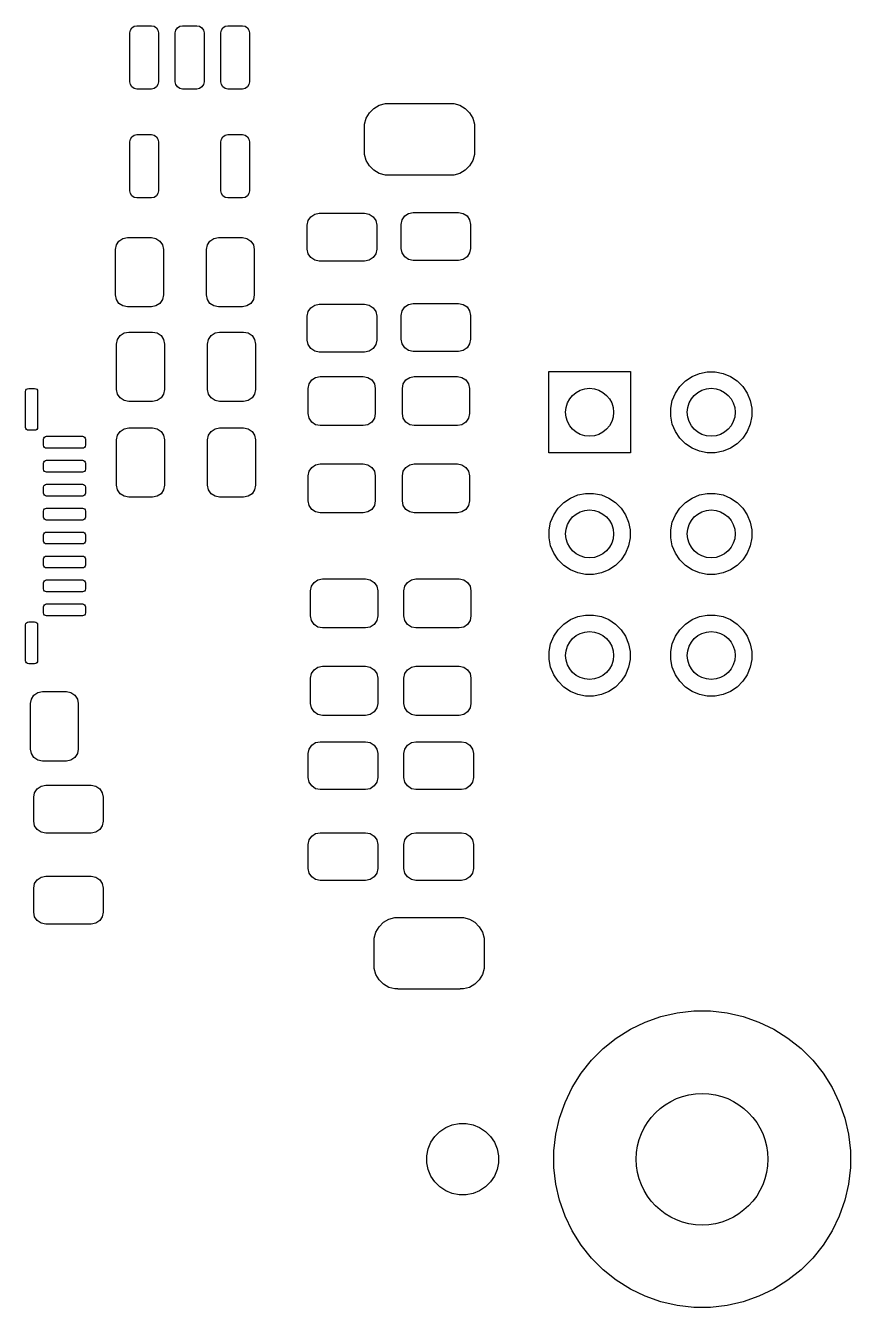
# Model space of a CAD drawing. Header units: inches. Extents: x 1.93 to 4.45, y -4.26 to -2.08.
# Drawn here: x 3.775 to 4.453, y -4.256 to -3.202 of the extents above; entities that cross this region are included whole.
import ezdxf

# ---------------------------------------------------------------- set-up
doc = ezdxf.new("R2010")
doc.units = ezdxf.units.IN
doc.header["$MEASUREMENT"] = 0
doc.layers.add('BLACK', color=250, linetype='CONTINUOUS')

msp = doc.modelspace()

# ---------------------------------------------------------------- linework, layer by layer
at = {"layer": 'BLACK', "linetype": 'CONTINUOUS'}
for p, q in [((3.8607, -3.2054), (3.862, -3.2035)), ((3.862, -3.2035), (3.8639, -3.2022)), ((3.8639, -3.2022), (3.8661, -3.2018)), ((3.8661, -3.2018), (3.878, -3.2018)), ((3.878, -3.2018), (3.8802, -3.2022)), ((3.8802, -3.2022), (3.8821, -3.2035)), ((3.8821, -3.2035), (3.8834, -3.2054)), ((3.8981, -3.2054), (3.8994, -3.2035)), ((3.8994, -3.2035), (3.9013, -3.2022)), ((3.9013, -3.2022), (3.9035, -3.2018)), ((3.9035, -3.2018), (3.9154, -3.2018)), ((3.9154, -3.2018), (3.9176, -3.2022)), ((3.9176, -3.2022), (3.9195, -3.2035)), ((3.9195, -3.2035), (3.9208, -3.2054)), ((3.9355, -3.2054), (3.9368, -3.2035)), ((3.9368, -3.2035), (3.9387, -3.2022)), ((3.9387, -3.2022), (3.9409, -3.2018)), ((3.9409, -3.2018), (3.9528, -3.2018)), ((3.9528, -3.2018), (3.955, -3.2022)), ((3.955, -3.2022), (3.9569, -3.2035)), ((3.9569, -3.2035), (3.9582, -3.2054)), ((3.8602, -3.2077), (3.8607, -3.2054)), ((3.8602, -3.248), (3.8602, -3.2077)), ((3.8834, -3.2054), (3.8839, -3.2077)), ((3.8839, -3.2077), (3.8839, -3.248)), ((3.8976, -3.2077), (3.8981, -3.2054)), ((3.8976, -3.248), (3.8976, -3.2077)), ((3.9208, -3.2054), (3.9213, -3.2077)), ((3.9213, -3.2077), (3.9213, -3.248)), ((3.935, -3.2077), (3.9355, -3.2054)), ((3.935, -3.248), (3.935, -3.2077)), ((3.9582, -3.2054), (3.9587, -3.2077)), ((3.9587, -3.2077), (3.9587, -3.248)), ((3.8607, -3.2503), (3.8602, -3.248)), ((3.862, -3.2522), (3.8607, -3.2503)), ((3.8639, -3.2535), (3.862, -3.2522)), ((3.8661, -3.2539), (3.8639, -3.2535)), ((3.878, -3.2539), (3.8661, -3.2539)), ((3.8802, -3.2535), (3.878, -3.2539)), ((3.8821, -3.2522), (3.8802, -3.2535)), ((3.8834, -3.2503), (3.8821, -3.2522)), ((3.8839, -3.248), (3.8834, -3.2503)), ((3.8981, -3.2503), (3.8976, -3.248)), ((3.8994, -3.2522), (3.8981, -3.2503)), ((3.9013, -3.2535), (3.8994, -3.2522)), ((3.9035, -3.2539), (3.9013, -3.2535)), ((3.9154, -3.2539), (3.9035, -3.2539)), ((3.9176, -3.2535), (3.9154, -3.2539)), ((3.9195, -3.2522), (3.9176, -3.2535)), ((3.9208, -3.2503), (3.9195, -3.2522)), ((3.9213, -3.248), (3.9208, -3.2503)), ((3.9355, -3.2503), (3.935, -3.248)), ((3.9368, -3.2522), (3.9355, -3.2503)), ((3.9387, -3.2535), (3.9368, -3.2522)), ((3.9409, -3.2539), (3.9387, -3.2535)), ((3.9528, -3.2539), (3.9409, -3.2539)), ((3.955, -3.2535), (3.9528, -3.2539)), ((3.9569, -3.2522), (3.955, -3.2535)), ((3.9582, -3.2503), (3.9569, -3.2522)), ((3.9587, -3.248), (3.9582, -3.2503)), ((4.0653, -3.2672), (4.0703, -3.2659)), ((4.0703, -3.2659), (4.0728, -3.2659)), ((4.0728, -3.2659), (4.0728, -3.2657)), ((4.0728, -3.2657), (4.0925, -3.2657)), ((4.0925, -3.2657), (4.1043, -3.2657)), ((4.1043, -3.2657), (4.124, -3.2657)), ((4.124, -3.2657), (4.124, -3.2659)), ((4.124, -3.2659), (4.1266, -3.2659)), ((4.1266, -3.2659), (4.1315, -3.2672)), ((4.0546, -3.2779), (4.0572, -3.2734)), ((4.0572, -3.2734), (4.0609, -3.2698)), ((4.0609, -3.2698), (4.0653, -3.2672)), ((4.1315, -3.2672), (4.136, -3.2698)), ((4.136, -3.2698), (4.1396, -3.2734)), ((4.1396, -3.2734), (4.1422, -3.2779)), ((4.0531, -3.3051), (4.0531, -3.2854)), ((4.0531, -3.2854), (4.0533, -3.2854)), ((4.0533, -3.2829), (4.0546, -3.2779)), ((4.0533, -3.2854), (4.0533, -3.2829)), ((4.1422, -3.2779), (4.1435, -3.2829)), ((4.1435, -3.2829), (4.1435, -3.2854)), ((4.1435, -3.2854), (4.1437, -3.2854)), ((4.1437, -3.2854), (4.1437, -3.3051)), ((3.8602, -3.2972), (3.8607, -3.295)), ((3.8602, -3.3376), (3.8602, -3.2972)), ((3.8607, -3.295), (3.862, -3.2931)), ((3.862, -3.2931), (3.8639, -3.2918)), ((3.8639, -3.2918), (3.8661, -3.2913)), ((3.8661, -3.2913), (3.878, -3.2913)), ((3.878, -3.2913), (3.8802, -3.2918)), ((3.8802, -3.2918), (3.8821, -3.2931)), ((3.8821, -3.2931), (3.8834, -3.295)), ((3.8834, -3.295), (3.8839, -3.2972)), ((3.8839, -3.2972), (3.8839, -3.3376)), ((3.935, -3.2972), (3.9355, -3.295)), ((3.935, -3.3376), (3.935, -3.2972)), ((3.9355, -3.295), (3.9368, -3.2931)), ((3.9368, -3.2931), (3.9387, -3.2918)), ((3.9387, -3.2918), (3.9409, -3.2913)), ((3.9409, -3.2913), (3.9528, -3.2913)), ((3.9528, -3.2913), (3.955, -3.2918)), ((3.955, -3.2918), (3.9569, -3.2931)), ((3.9569, -3.2931), (3.9582, -3.295)), ((3.9582, -3.295), (3.9587, -3.2972)), ((3.9587, -3.2972), (3.9587, -3.3376)), ((4.0533, -3.3051), (4.0531, -3.3051)), ((4.0533, -3.3077), (4.0533, -3.3051)), ((4.0546, -3.3127), (4.0533, -3.3077)), ((4.1435, -3.3077), (4.1422, -3.3127)), ((4.1437, -3.3051), (4.1435, -3.3051)), ((4.1435, -3.3051), (4.1435, -3.3077)), ((4.0572, -3.3171), (4.0546, -3.3127)), ((4.0609, -3.3207), (4.0572, -3.3171)), ((4.1396, -3.3171), (4.136, -3.3207)), ((4.1422, -3.3127), (4.1396, -3.3171)), ((4.0653, -3.3233), (4.0609, -3.3207)), ((4.0703, -3.3246), (4.0653, -3.3233)), ((4.0728, -3.3246), (4.0703, -3.3246)), ((4.0728, -3.3248), (4.0728, -3.3246)), ((4.0925, -3.3248), (4.0728, -3.3248)), ((4.1043, -3.3248), (4.0925, -3.3248)), ((4.124, -3.3248), (4.1043, -3.3248)), ((4.1266, -3.3246), (4.124, -3.3246)), ((4.124, -3.3246), (4.124, -3.3248)), ((4.1315, -3.3233), (4.1266, -3.3246)), ((4.136, -3.3207), (4.1315, -3.3233)), ((3.8607, -3.3399), (3.8602, -3.3376)), ((3.862, -3.3418), (3.8607, -3.3399)), ((3.8834, -3.3399), (3.8821, -3.3418)), ((3.8839, -3.3376), (3.8834, -3.3399)), ((3.9355, -3.3399), (3.935, -3.3376)), ((3.9368, -3.3418), (3.9355, -3.3399)), ((3.9582, -3.3399), (3.9569, -3.3418)), ((3.9587, -3.3376), (3.9582, -3.3399)), ((3.8639, -3.3431), (3.862, -3.3418)), ((3.8661, -3.3435), (3.8639, -3.3431)), ((3.878, -3.3435), (3.8661, -3.3435)), ((3.8802, -3.3431), (3.878, -3.3435)), ((3.8821, -3.3418), (3.8802, -3.3431)), ((3.9387, -3.3431), (3.9368, -3.3418)), ((3.9409, -3.3435), (3.9387, -3.3431)), ((3.9528, -3.3435), (3.9409, -3.3435)), ((3.955, -3.3431), (3.9528, -3.3435)), ((3.9569, -3.3418), (3.955, -3.3431)), ((4.0069, -3.3621), (4.009, -3.3589)), ((4.009, -3.3589), (4.0122, -3.3568)), ((4.0122, -3.3568), (4.0159, -3.356)), ((4.0159, -3.356), (4.0533, -3.356)), ((4.0533, -3.356), (4.0571, -3.3568)), ((4.0571, -3.3568), (4.0603, -3.3589)), ((4.0603, -3.3589), (4.0624, -3.3621)), ((4.0833, -3.3653), (4.084, -3.3615)), ((4.084, -3.3615), (4.0862, -3.3583)), ((4.0862, -3.3583), (4.0893, -3.3562)), ((4.0893, -3.3562), (4.0931, -3.3554)), ((4.0931, -3.3554), (4.1305, -3.3554)), ((4.1305, -3.3554), (4.1343, -3.3562)), ((4.1343, -3.3562), (4.1375, -3.3583)), ((4.1375, -3.3583), (4.1396, -3.3615)), ((4.1396, -3.3615), (4.1404, -3.3653)), ((4.0061, -3.3658), (4.0069, -3.3621)), ((4.0061, -3.3855), (4.0061, -3.3658)), ((4.0624, -3.3621), (4.0632, -3.3658)), ((4.0632, -3.3658), (4.0632, -3.3855)), ((4.0833, -3.3849), (4.0833, -3.3653)), ((4.1404, -3.3653), (4.1404, -3.3849)), ((3.8484, -3.3858), (3.8492, -3.3821)), ((3.8492, -3.3821), (3.8513, -3.3789)), ((3.8513, -3.3789), (3.8545, -3.3767)), ((3.8545, -3.3767), (3.8583, -3.376)), ((3.8583, -3.376), (3.878, -3.376)), ((3.878, -3.376), (3.8817, -3.3767)), ((3.8817, -3.3767), (3.8849, -3.3789)), ((3.8849, -3.3789), (3.887, -3.3821)), ((3.887, -3.3821), (3.8878, -3.3858)), ((3.9232, -3.3858), (3.924, -3.3821)), ((3.924, -3.3821), (3.9261, -3.3789)), ((3.9261, -3.3789), (3.9293, -3.3767)), ((3.9293, -3.3767), (3.9331, -3.376)), ((3.9331, -3.376), (3.9528, -3.376)), ((3.9528, -3.376), (3.9565, -3.3767)), ((3.9565, -3.3767), (3.9597, -3.3789)), ((3.9597, -3.3789), (3.9618, -3.3821)), ((3.9618, -3.3821), (3.9626, -3.3858)), ((3.8484, -3.4232), (3.8484, -3.3858)), ((3.8878, -3.3858), (3.8878, -3.4232)), ((3.9232, -3.4232), (3.9232, -3.3858)), ((3.9626, -3.3858), (3.9626, -3.4232)), ((4.0069, -3.3893), (4.0061, -3.3855)), ((4.009, -3.3925), (4.0069, -3.3893)), ((4.0122, -3.3946), (4.009, -3.3925)), ((4.0603, -3.3925), (4.0571, -3.3946)), ((4.0624, -3.3893), (4.0603, -3.3925)), ((4.0632, -3.3855), (4.0624, -3.3893)), ((4.084, -3.3887), (4.0833, -3.3849)), ((4.0862, -3.3919), (4.084, -3.3887)), ((4.0893, -3.394), (4.0862, -3.3919)), ((4.1375, -3.3919), (4.1343, -3.394)), ((4.1396, -3.3887), (4.1375, -3.3919)), ((4.1404, -3.3849), (4.1396, -3.3887)), ((4.0159, -3.3954), (4.0122, -3.3946)), ((4.0533, -3.3954), (4.0159, -3.3954)), ((4.0571, -3.3946), (4.0533, -3.3954)), ((4.0931, -3.3948), (4.0893, -3.394)), ((4.1305, -3.3948), (4.0931, -3.3948)), ((4.1343, -3.394), (4.1305, -3.3948)), ((3.8492, -3.427), (3.8484, -3.4232)), ((3.8878, -3.4232), (3.887, -3.427)), ((3.924, -3.427), (3.9232, -3.4232)), ((3.9626, -3.4232), (3.9618, -3.427)), ((3.8513, -3.4302), (3.8492, -3.427)), ((3.8545, -3.4323), (3.8513, -3.4302)), ((3.8583, -3.4331), (3.8545, -3.4323)), ((3.878, -3.4331), (3.8583, -3.4331)), ((3.8817, -3.4323), (3.878, -3.4331)), ((3.8849, -3.4302), (3.8817, -3.4323)), ((3.887, -3.427), (3.8849, -3.4302)), ((3.9261, -3.4302), (3.924, -3.427)), ((3.9293, -3.4323), (3.9261, -3.4302)), ((3.9331, -3.4331), (3.9293, -3.4323)), ((3.9528, -3.4331), (3.9331, -3.4331)), ((3.9565, -3.4323), (3.9528, -3.4331)), ((3.9597, -3.4302), (3.9565, -3.4323)), ((3.9618, -3.427), (3.9597, -3.4302)), ((4.0069, -3.4369), (4.009, -3.4337)), ((4.009, -3.4337), (4.0122, -3.4316)), ((4.0122, -3.4316), (4.0159, -3.4308)), ((4.0159, -3.4308), (4.0533, -3.4308)), ((4.0533, -3.4308), (4.0571, -3.4316)), ((4.0571, -3.4316), (4.0603, -3.4337)), ((4.0603, -3.4337), (4.0624, -3.4369)), ((4.084, -3.4363), (4.0862, -3.4331)), ((4.0862, -3.4331), (4.0893, -3.431)), ((4.0893, -3.431), (4.0931, -3.4302)), ((4.0931, -3.4302), (4.1305, -3.4302)), ((4.1305, -3.4302), (4.1343, -3.431)), ((4.1343, -3.431), (4.1375, -3.4331)), ((4.1375, -3.4331), (4.1396, -3.4363)), ((4.0061, -3.4406), (4.0069, -3.4369)), ((4.0061, -3.4603), (4.0061, -3.4406)), ((4.0624, -3.4369), (4.0632, -3.4406)), ((4.0632, -3.4406), (4.0632, -3.4603)), ((4.0833, -3.4401), (4.084, -3.4363)), ((4.0833, -3.4597), (4.0833, -3.4401)), ((4.1396, -3.4363), (4.1404, -3.4401)), ((4.1404, -3.4401), (4.1404, -3.4597)), ((3.8502, -3.4598), (3.8523, -3.4566)), ((3.8523, -3.4566), (3.8555, -3.4545)), ((3.8555, -3.4545), (3.8593, -3.4537)), ((3.8593, -3.4537), (3.8789, -3.4537)), ((3.8789, -3.4537), (3.8827, -3.4545)), ((3.8827, -3.4545), (3.8859, -3.4566)), ((3.8859, -3.4566), (3.888, -3.4598)), ((3.925, -3.4598), (3.9271, -3.4566)), ((3.9271, -3.4566), (3.9303, -3.4545)), ((3.9303, -3.4545), (3.9341, -3.4537)), ((3.9341, -3.4537), (3.9537, -3.4537)), ((3.9537, -3.4537), (3.9575, -3.4545)), ((3.9575, -3.4545), (3.9607, -3.4566)), ((3.9607, -3.4566), (3.9628, -3.4598)), ((3.8494, -3.4636), (3.8502, -3.4598)), ((3.8494, -3.501), (3.8494, -3.4636)), ((3.888, -3.4598), (3.8888, -3.4636)), ((3.8888, -3.4636), (3.8888, -3.501)), ((3.9242, -3.4636), (3.925, -3.4598)), ((3.9242, -3.501), (3.9242, -3.4636)), ((3.9628, -3.4598), (3.9636, -3.4636)), ((3.9636, -3.4636), (3.9636, -3.501)), ((4.0069, -3.4641), (4.0061, -3.4603)), ((4.009, -3.4673), (4.0069, -3.4641)), ((4.0122, -3.4694), (4.009, -3.4673)), ((4.0603, -3.4673), (4.0571, -3.4694)), ((4.0624, -3.4641), (4.0603, -3.4673)), ((4.0632, -3.4603), (4.0624, -3.4641)), ((4.084, -3.4635), (4.0833, -3.4597)), ((4.0862, -3.4667), (4.084, -3.4635)), ((4.0893, -3.4688), (4.0862, -3.4667)), ((4.1375, -3.4667), (4.1343, -3.4688)), ((4.1396, -3.4635), (4.1375, -3.4667)), ((4.1404, -3.4597), (4.1396, -3.4635)), ((4.0159, -3.4702), (4.0122, -3.4694)), ((4.0533, -3.4702), (4.0159, -3.4702)), ((4.0571, -3.4694), (4.0533, -3.4702)), ((4.0931, -3.4696), (4.0893, -3.4688)), ((4.1305, -3.4696), (4.0931, -3.4696)), ((4.1343, -3.4688), (4.1305, -3.4696)), ((4.2047, -3.5531), (4.2047, -3.4862)), ((4.2047, -3.4862), (4.2717, -3.4862)), ((4.2717, -3.4862), (4.2717, -3.5531)), ((4.3224, -3.4902), (4.3285, -3.4877)), ((4.3285, -3.4877), (4.3349, -3.4864)), ((4.3349, -3.4864), (4.3415, -3.4864)), ((4.3415, -3.4864), (4.3479, -3.4877)), ((4.3479, -3.4877), (4.354, -3.4902)), ((4.0069, -3.5001), (4.0076, -3.4963)), ((4.0076, -3.4963), (4.0098, -3.4931)), ((4.0098, -3.4931), (4.013, -3.491)), ((4.013, -3.491), (4.0167, -3.4903)), ((4.0167, -3.4903), (4.0522, -3.4903)), ((4.0522, -3.4903), (4.0559, -3.491)), ((4.0559, -3.491), (4.0591, -3.4931)), ((4.0591, -3.4931), (4.0613, -3.4963)), ((4.0613, -3.4963), (4.062, -3.5001)), ((4.0843, -3.5001), (4.085, -3.4963)), ((4.085, -3.4963), (4.0871, -3.4931)), ((4.0871, -3.4931), (4.0903, -3.491)), ((4.0903, -3.491), (4.0941, -3.4903)), ((4.0941, -3.4903), (4.1295, -3.4903)), ((4.1295, -3.4903), (4.1333, -3.491)), ((4.1333, -3.491), (4.1365, -3.4931)), ((4.1365, -3.4931), (4.1386, -3.4963)), ((4.1386, -3.4963), (4.1394, -3.5001)), ((4.3087, -3.5039), (4.3123, -3.4985)), ((4.3123, -3.4985), (4.317, -3.4938)), ((4.317, -3.4938), (4.3224, -3.4902)), ((4.354, -3.4902), (4.3594, -3.4938)), ((4.3594, -3.4938), (4.3641, -3.4985)), ((4.3641, -3.4985), (4.3677, -3.5039)), ((3.7746, -3.5025), (3.7748, -3.5016)), ((3.7746, -3.5321), (3.7746, -3.5025)), ((3.7748, -3.5016), (3.7753, -3.5008)), ((3.7753, -3.5008), (3.7761, -3.5003)), ((3.7761, -3.5003), (3.7771, -3.5001)), ((3.7771, -3.5001), (3.782, -3.5001)), ((3.782, -3.5001), (3.7829, -3.5003)), ((3.7829, -3.5003), (3.7837, -3.5008)), ((3.7837, -3.5008), (3.7843, -3.5016)), ((3.7843, -3.5016), (3.7844, -3.5025)), ((3.7844, -3.5025), (3.7844, -3.5321)), ((3.8502, -3.5048), (3.8494, -3.501)), ((3.8523, -3.5079), (3.8502, -3.5048)), ((3.8555, -3.5101), (3.8523, -3.5079)), ((3.8859, -3.5079), (3.8827, -3.5101)), ((3.888, -3.5048), (3.8859, -3.5079)), ((3.8888, -3.501), (3.888, -3.5048)), ((3.925, -3.5048), (3.9242, -3.501)), ((3.9271, -3.5079), (3.925, -3.5048)), ((3.9303, -3.5101), (3.9271, -3.5079)), ((3.9607, -3.5079), (3.9575, -3.5101)), ((3.9628, -3.5048), (3.9607, -3.5079)), ((3.9636, -3.501), (3.9628, -3.5048)), ((4.0069, -3.5208), (4.0069, -3.5001)), ((4.062, -3.5001), (4.062, -3.5208)), ((4.0843, -3.5208), (4.0843, -3.5001)), ((4.1394, -3.5001), (4.1394, -3.5208)), ((4.3062, -3.51), (4.3087, -3.5039)), ((4.3677, -3.5039), (4.3702, -3.51)), ((3.8593, -3.5108), (3.8555, -3.5101)), ((3.8789, -3.5108), (3.8593, -3.5108)), ((3.8827, -3.5101), (3.8789, -3.5108)), ((3.9341, -3.5108), (3.9303, -3.5101)), ((3.9537, -3.5108), (3.9341, -3.5108)), ((3.9575, -3.5101), (3.9537, -3.5108)), ((4.3049, -3.5164), (4.3062, -3.51)), ((4.3049, -3.523), (4.3049, -3.5164)), ((4.3702, -3.51), (4.3715, -3.5164)), ((4.3715, -3.5164), (4.3715, -3.523)), ((4.0076, -3.5245), (4.0069, -3.5208)), ((4.0098, -3.5277), (4.0076, -3.5245)), ((4.013, -3.5299), (4.0098, -3.5277)), ((4.0167, -3.5306), (4.013, -3.5299)), ((4.0522, -3.5306), (4.0167, -3.5306)), ((4.0559, -3.5299), (4.0522, -3.5306)), ((4.0591, -3.5277), (4.0559, -3.5299)), ((4.0613, -3.5245), (4.0591, -3.5277)), ((4.062, -3.5208), (4.0613, -3.5245)), ((4.085, -3.5245), (4.0843, -3.5208)), ((4.0871, -3.5277), (4.085, -3.5245)), ((4.0903, -3.5299), (4.0871, -3.5277)), ((4.0941, -3.5306), (4.0903, -3.5299)), ((4.1295, -3.5306), (4.0941, -3.5306)), ((4.1333, -3.5299), (4.1295, -3.5306)), ((4.1365, -3.5277), (4.1333, -3.5299)), ((4.1386, -3.5245), (4.1365, -3.5277)), ((4.1394, -3.5208), (4.1386, -3.5245)), ((4.3062, -3.5294), (4.3049, -3.523)), ((4.3087, -3.5355), (4.3062, -3.5294)), ((4.3702, -3.5294), (4.3677, -3.5355)), ((4.3715, -3.523), (4.3702, -3.5294)), ((3.7748, -3.533), (3.7746, -3.5321)), ((3.7753, -3.5338), (3.7748, -3.533)), ((3.7761, -3.5343), (3.7753, -3.5338)), ((3.7771, -3.5345), (3.7761, -3.5343)), ((3.782, -3.5345), (3.7771, -3.5345)), ((3.7829, -3.5343), (3.782, -3.5345)), ((3.7837, -3.5338), (3.7829, -3.5343)), ((3.7843, -3.533), (3.7837, -3.5338)), ((3.7844, -3.5321), (3.7843, -3.533)), ((3.7894, -3.5419), (3.7896, -3.541)), ((3.7896, -3.541), (3.7901, -3.5402)), ((3.7901, -3.5402), (3.7909, -3.5396)), ((3.7909, -3.5396), (3.7918, -3.5394)), ((3.7918, -3.5394), (3.8214, -3.5394)), ((3.8214, -3.5394), (3.8223, -3.5396)), ((3.8223, -3.5396), (3.8231, -3.5402)), ((3.8231, -3.5402), (3.8236, -3.541)), ((3.8236, -3.541), (3.8238, -3.5419)), ((3.8494, -3.5423), (3.8502, -3.5386)), ((3.8502, -3.5386), (3.8523, -3.5354)), ((3.8523, -3.5354), (3.8555, -3.5332)), ((3.8555, -3.5332), (3.8593, -3.5325)), ((3.8593, -3.5325), (3.8789, -3.5325)), ((3.8789, -3.5325), (3.8827, -3.5332)), ((3.8827, -3.5332), (3.8859, -3.5354)), ((3.8859, -3.5354), (3.888, -3.5386)), ((3.888, -3.5386), (3.8888, -3.5423)), ((3.9242, -3.5423), (3.925, -3.5386)), ((3.925, -3.5386), (3.9271, -3.5354)), ((3.9271, -3.5354), (3.9303, -3.5332)), ((3.9303, -3.5332), (3.9341, -3.5325)), ((3.9341, -3.5325), (3.9537, -3.5325)), ((3.9537, -3.5325), (3.9575, -3.5332)), ((3.9575, -3.5332), (3.9607, -3.5354)), ((3.9607, -3.5354), (3.9628, -3.5386)), ((3.9628, -3.5386), (3.9636, -3.5423)), ((4.3123, -3.5409), (4.3087, -3.5355)), ((4.317, -3.5456), (4.3123, -3.5409)), ((4.3641, -3.5409), (4.3594, -3.5456)), ((4.3677, -3.5355), (4.3641, -3.5409)), ((3.7894, -3.5468), (3.7894, -3.5419)), ((3.7896, -3.5478), (3.7894, -3.5468)), ((3.7901, -3.5486), (3.7896, -3.5478)), ((3.7909, -3.5491), (3.7901, -3.5486)), ((3.7918, -3.5493), (3.7909, -3.5491)), ((3.8214, -3.5493), (3.7918, -3.5493)), ((3.8223, -3.5491), (3.8214, -3.5493)), ((3.8231, -3.5486), (3.8223, -3.5491)), ((3.8236, -3.5478), (3.8231, -3.5486)), ((3.8238, -3.5468), (3.8236, -3.5478)), ((3.8238, -3.5419), (3.8238, -3.5468)), ((3.8494, -3.5797), (3.8494, -3.5423)), ((3.8888, -3.5423), (3.8888, -3.5797)), ((3.9242, -3.5797), (3.9242, -3.5423)), ((3.9636, -3.5423), (3.9636, -3.5797)), ((4.3224, -3.5492), (4.317, -3.5456)), ((4.3285, -3.5517), (4.3224, -3.5492)), ((4.3349, -3.553), (4.3285, -3.5517)), ((4.3479, -3.5517), (4.3415, -3.553)), ((4.354, -3.5492), (4.3479, -3.5517)), ((4.3594, -3.5456), (4.354, -3.5492)), ((3.7894, -3.5616), (3.7896, -3.5607)), ((3.7894, -3.5665), (3.7894, -3.5616)), ((3.7896, -3.5607), (3.7901, -3.5599)), ((3.7901, -3.5599), (3.7909, -3.5593)), ((3.7909, -3.5593), (3.7918, -3.5591)), ((3.7918, -3.5591), (3.8214, -3.5591)), ((3.8214, -3.5591), (3.8223, -3.5593)), ((3.8223, -3.5593), (3.8231, -3.5599)), ((3.8231, -3.5599), (3.8236, -3.5607)), ((3.8236, -3.5607), (3.8238, -3.5616)), ((3.8238, -3.5616), (3.8238, -3.5665)), ((4.013, -3.5629), (4.0167, -3.5621)), ((4.0167, -3.5621), (4.0522, -3.5621)), ((4.0522, -3.5621), (4.0559, -3.5629)), ((4.0903, -3.5629), (4.0941, -3.5621)), ((4.0941, -3.5621), (4.1295, -3.5621)), ((4.1295, -3.5621), (4.1333, -3.5629)), ((4.2717, -3.5531), (4.2047, -3.5531)), ((4.3415, -3.553), (4.3349, -3.553)), ((3.7896, -3.5675), (3.7894, -3.5665)), ((3.7901, -3.5683), (3.7896, -3.5675)), ((3.7909, -3.5688), (3.7901, -3.5683)), ((3.7918, -3.569), (3.7909, -3.5688)), ((3.8214, -3.569), (3.7918, -3.569)), ((3.8223, -3.5688), (3.8214, -3.569)), ((3.8231, -3.5683), (3.8223, -3.5688)), ((3.8236, -3.5675), (3.8231, -3.5683)), ((3.8238, -3.5665), (3.8236, -3.5675)), ((4.0069, -3.5719), (4.0076, -3.5682)), ((4.0069, -3.5926), (4.0069, -3.5719)), ((4.0076, -3.5682), (4.0098, -3.565)), ((4.0098, -3.565), (4.013, -3.5629)), ((4.0559, -3.5629), (4.0591, -3.565)), ((4.0591, -3.565), (4.0613, -3.5682)), ((4.0613, -3.5682), (4.062, -3.5719)), ((4.062, -3.5719), (4.062, -3.5926)), ((4.0843, -3.5719), (4.085, -3.5682)), ((4.0843, -3.5926), (4.0843, -3.5719)), ((4.085, -3.5682), (4.0871, -3.565)), ((4.0871, -3.565), (4.0903, -3.5629)), ((4.1333, -3.5629), (4.1365, -3.565)), ((4.1365, -3.565), (4.1386, -3.5682)), ((4.1386, -3.5682), (4.1394, -3.5719)), ((4.1394, -3.5719), (4.1394, -3.5926)), ((3.7894, -3.5813), (3.7896, -3.5803)), ((3.7894, -3.5862), (3.7894, -3.5813)), ((3.7896, -3.5803), (3.7901, -3.5795)), ((3.7901, -3.5795), (3.7909, -3.579)), ((3.7909, -3.579), (3.7918, -3.5788)), ((3.7918, -3.5788), (3.8214, -3.5788)), ((3.8214, -3.5788), (3.8223, -3.579)), ((3.8223, -3.579), (3.8231, -3.5795)), ((3.8231, -3.5795), (3.8236, -3.5803)), ((3.8236, -3.5803), (3.8238, -3.5813)), ((3.8238, -3.5813), (3.8238, -3.5862)), ((3.8502, -3.5835), (3.8494, -3.5797)), ((3.8888, -3.5797), (3.888, -3.5835)), ((3.925, -3.5835), (3.9242, -3.5797)), ((3.9636, -3.5797), (3.9628, -3.5835)), ((3.7896, -3.5871), (3.7894, -3.5862)), ((3.7901, -3.5879), (3.7896, -3.5871)), ((3.7909, -3.5885), (3.7901, -3.5879)), ((3.7918, -3.5887), (3.7909, -3.5885)), ((3.8214, -3.5887), (3.7918, -3.5887)), ((3.8223, -3.5885), (3.8214, -3.5887)), ((3.8231, -3.5879), (3.8223, -3.5885)), ((3.8236, -3.5871), (3.8231, -3.5879)), ((3.8238, -3.5862), (3.8236, -3.5871)), ((3.8523, -3.5867), (3.8502, -3.5835)), ((3.8555, -3.5888), (3.8523, -3.5867)), ((3.8593, -3.5896), (3.8555, -3.5888)), ((3.8789, -3.5896), (3.8593, -3.5896)), ((3.8827, -3.5888), (3.8789, -3.5896)), ((3.8859, -3.5867), (3.8827, -3.5888)), ((3.888, -3.5835), (3.8859, -3.5867)), ((3.9271, -3.5867), (3.925, -3.5835)), ((3.9303, -3.5888), (3.9271, -3.5867)), ((3.9341, -3.5896), (3.9303, -3.5888)), ((3.9537, -3.5896), (3.9341, -3.5896)), ((3.9575, -3.5888), (3.9537, -3.5896)), ((3.9607, -3.5867), (3.9575, -3.5888)), ((3.9628, -3.5835), (3.9607, -3.5867)), ((4.0076, -3.5964), (4.0069, -3.5926)), ((4.062, -3.5926), (4.0613, -3.5964)), ((4.085, -3.5964), (4.0843, -3.5926)), ((4.1394, -3.5926), (4.1386, -3.5964)), ((4.2123, -3.5985), (4.217, -3.5938)), ((4.217, -3.5938), (4.2224, -3.5902)), ((4.2224, -3.5902), (4.2285, -3.5877)), ((4.2285, -3.5877), (4.2349, -3.5864)), ((4.2349, -3.5864), (4.2415, -3.5864)), ((4.2415, -3.5864), (4.2479, -3.5877)), ((4.2479, -3.5877), (4.254, -3.5902)), ((4.254, -3.5902), (4.2594, -3.5938)), ((4.2594, -3.5938), (4.2641, -3.5985)), ((4.3123, -3.5985), (4.317, -3.5938)), ((4.317, -3.5938), (4.3224, -3.5902)), ((4.3224, -3.5902), (4.3285, -3.5877)), ((4.3285, -3.5877), (4.3349, -3.5864)), ((4.3349, -3.5864), (4.3415, -3.5864)), ((4.3415, -3.5864), (4.3479, -3.5877)), ((4.3479, -3.5877), (4.354, -3.5902)), ((4.354, -3.5902), (4.3594, -3.5938)), ((4.3594, -3.5938), (4.3641, -3.5985)), ((3.7894, -3.601), (3.7896, -3.6)), ((3.7894, -3.6059), (3.7894, -3.601)), ((3.7896, -3.6), (3.7901, -3.5992)), ((3.7901, -3.5992), (3.7909, -3.5987)), ((3.7909, -3.5987), (3.7918, -3.5985)), ((3.7918, -3.5985), (3.8214, -3.5985)), ((3.8214, -3.5985), (3.8223, -3.5987)), ((3.8223, -3.5987), (3.8231, -3.5992)), ((3.8231, -3.5992), (3.8236, -3.6)), ((3.8236, -3.6), (3.8238, -3.601)), ((3.8238, -3.601), (3.8238, -3.6059)), ((4.0098, -3.5996), (4.0076, -3.5964)), ((4.013, -3.6017), (4.0098, -3.5996)), ((4.0167, -3.6025), (4.013, -3.6017)), ((4.0522, -3.6025), (4.0167, -3.6025)), ((4.0559, -3.6017), (4.0522, -3.6025)), ((4.0591, -3.5996), (4.0559, -3.6017)), ((4.0613, -3.5964), (4.0591, -3.5996)), ((4.0871, -3.5996), (4.085, -3.5964)), ((4.0903, -3.6017), (4.0871, -3.5996)), ((4.0941, -3.6025), (4.0903, -3.6017)), ((4.1295, -3.6025), (4.0941, -3.6025)), ((4.1333, -3.6017), (4.1295, -3.6025)), ((4.1365, -3.5996), (4.1333, -3.6017)), ((4.1386, -3.5964), (4.1365, -3.5996)), ((4.2062, -3.61), (4.2087, -3.6039)), ((4.2087, -3.6039), (4.2123, -3.5985)), ((4.2641, -3.5985), (4.2677, -3.6039)), ((4.2677, -3.6039), (4.2702, -3.61)), ((4.3062, -3.61), (4.3087, -3.6039)), ((4.3087, -3.6039), (4.3123, -3.5985)), ((4.3641, -3.5985), (4.3677, -3.6039)), ((4.3677, -3.6039), (4.3702, -3.61)), ((3.7896, -3.6068), (3.7894, -3.6059)), ((3.7901, -3.6076), (3.7896, -3.6068)), ((3.7909, -3.6082), (3.7901, -3.6076)), ((3.7918, -3.6083), (3.7909, -3.6082)), ((3.8214, -3.6083), (3.7918, -3.6083)), ((3.8223, -3.6082), (3.8214, -3.6083)), ((3.8231, -3.6076), (3.8223, -3.6082)), ((3.8236, -3.6068), (3.8231, -3.6076)), ((3.8238, -3.6059), (3.8236, -3.6068)), ((4.2049, -3.6164), (4.2062, -3.61)), ((4.2702, -3.61), (4.2715, -3.6164)), ((4.3049, -3.6164), (4.3062, -3.61)), ((4.3702, -3.61), (4.3715, -3.6164)), ((3.7894, -3.6206), (3.7896, -3.6197)), ((3.7894, -3.6256), (3.7894, -3.6206)), ((3.7896, -3.6197), (3.7901, -3.6189)), ((3.7901, -3.6189), (3.7909, -3.6184)), ((3.7909, -3.6184), (3.7918, -3.6182)), ((3.7918, -3.6182), (3.8214, -3.6182)), ((3.8214, -3.6182), (3.8223, -3.6184)), ((3.8223, -3.6184), (3.8231, -3.6189)), ((3.8231, -3.6189), (3.8236, -3.6197)), ((3.8236, -3.6197), (3.8238, -3.6206)), ((3.8238, -3.6206), (3.8238, -3.6256)), ((4.2049, -3.623), (4.2049, -3.6164)), ((4.2062, -3.6294), (4.2049, -3.623)), ((4.2715, -3.623), (4.2702, -3.6294)), ((4.2715, -3.6164), (4.2715, -3.623)), ((4.3049, -3.623), (4.3049, -3.6164)), ((4.3062, -3.6294), (4.3049, -3.623)), ((4.3715, -3.623), (4.3702, -3.6294)), ((4.3715, -3.6164), (4.3715, -3.623)), ((3.7896, -3.6265), (3.7894, -3.6256)), ((3.7901, -3.6273), (3.7896, -3.6265)), ((3.7909, -3.6278), (3.7901, -3.6273)), ((3.7918, -3.628), (3.7909, -3.6278)), ((3.8214, -3.628), (3.7918, -3.628)), ((3.8223, -3.6278), (3.8214, -3.628)), ((3.8231, -3.6273), (3.8223, -3.6278)), ((3.8236, -3.6265), (3.8231, -3.6273)), ((3.8238, -3.6256), (3.8236, -3.6265)), ((4.2087, -3.6355), (4.2062, -3.6294)), ((4.2123, -3.6409), (4.2087, -3.6355)), ((4.2677, -3.6355), (4.2641, -3.6409)), ((4.2702, -3.6294), (4.2677, -3.6355)), ((4.3087, -3.6355), (4.3062, -3.6294)), ((4.3123, -3.6409), (4.3087, -3.6355)), ((4.3677, -3.6355), (4.3641, -3.6409)), ((4.3702, -3.6294), (4.3677, -3.6355)), ((3.7894, -3.6403), (3.7896, -3.6394)), ((3.7894, -3.6453), (3.7894, -3.6403)), ((3.7896, -3.6462), (3.7894, -3.6453)), ((3.7896, -3.6394), (3.7901, -3.6386)), ((3.7901, -3.647), (3.7896, -3.6462)), ((3.7901, -3.6386), (3.7909, -3.6381)), ((3.7909, -3.6381), (3.7918, -3.6379)), ((3.7918, -3.6379), (3.8214, -3.6379)), ((3.8214, -3.6379), (3.8223, -3.6381)), ((3.8223, -3.6381), (3.8231, -3.6386)), ((3.8231, -3.6386), (3.8236, -3.6394)), ((3.8236, -3.6462), (3.8231, -3.647)), ((3.8236, -3.6394), (3.8238, -3.6403)), ((3.8238, -3.6453), (3.8236, -3.6462)), ((3.8238, -3.6403), (3.8238, -3.6453)), ((4.217, -3.6456), (4.2123, -3.6409)), ((4.2224, -3.6492), (4.217, -3.6456)), ((4.2594, -3.6456), (4.254, -3.6492)), ((4.2641, -3.6409), (4.2594, -3.6456)), ((4.317, -3.6456), (4.3123, -3.6409)), ((4.3224, -3.6492), (4.317, -3.6456)), ((4.3594, -3.6456), (4.354, -3.6492)), ((4.3641, -3.6409), (4.3594, -3.6456)), ((3.7909, -3.6475), (3.7901, -3.647)), ((3.7918, -3.6477), (3.7909, -3.6475)), ((3.8214, -3.6477), (3.7918, -3.6477)), ((3.8223, -3.6475), (3.8214, -3.6477)), ((3.8231, -3.647), (3.8223, -3.6475)), ((4.0149, -3.6574), (4.0187, -3.6567)), ((4.0187, -3.6567), (4.0541, -3.6567)), ((4.0541, -3.6567), (4.0579, -3.6574)), ((4.0917, -3.6574), (4.0955, -3.6567)), ((4.0955, -3.6567), (4.1309, -3.6567)), ((4.1309, -3.6567), (4.1347, -3.6574)), ((4.2285, -3.6517), (4.2224, -3.6492)), ((4.2349, -3.653), (4.2285, -3.6517)), ((4.2415, -3.653), (4.2349, -3.653)), ((4.2479, -3.6517), (4.2415, -3.653)), ((4.254, -3.6492), (4.2479, -3.6517)), ((4.3285, -3.6517), (4.3224, -3.6492)), ((4.3349, -3.653), (4.3285, -3.6517)), ((4.3415, -3.653), (4.3349, -3.653)), ((4.3479, -3.6517), (4.3415, -3.653)), ((4.354, -3.6492), (4.3479, -3.6517)), ((3.7894, -3.66), (3.7896, -3.6591)), ((3.7894, -3.6649), (3.7894, -3.66)), ((3.7896, -3.6659), (3.7894, -3.6649)), ((3.7896, -3.6591), (3.7901, -3.6583)), ((3.7901, -3.6667), (3.7896, -3.6659)), ((3.7901, -3.6583), (3.7909, -3.6577)), ((3.7909, -3.6672), (3.7901, -3.6667)), ((3.7909, -3.6577), (3.7918, -3.6576)), ((3.7918, -3.6674), (3.7909, -3.6672)), ((3.7918, -3.6576), (3.8214, -3.6576)), ((3.8214, -3.6674), (3.7918, -3.6674)), ((3.8214, -3.6576), (3.8223, -3.6577)), ((3.8223, -3.6672), (3.8214, -3.6674)), ((3.8223, -3.6577), (3.8231, -3.6583)), ((3.8231, -3.6667), (3.8223, -3.6672)), ((3.8231, -3.6583), (3.8236, -3.6591)), ((3.8236, -3.6659), (3.8231, -3.6667)), ((3.8236, -3.6591), (3.8238, -3.66)), ((3.8238, -3.6649), (3.8236, -3.6659)), ((3.8238, -3.66), (3.8238, -3.6649)), ((4.0089, -3.6665), (4.0096, -3.6628)), ((4.0089, -3.6872), (4.0089, -3.6665)), ((4.0096, -3.6628), (4.0117, -3.6596)), ((4.0117, -3.6596), (4.0149, -3.6574)), ((4.0579, -3.6574), (4.0611, -3.6596)), ((4.0611, -3.6596), (4.0632, -3.6628)), ((4.0632, -3.6628), (4.064, -3.6665)), ((4.064, -3.6665), (4.064, -3.6872)), ((4.0856, -3.6665), (4.0864, -3.6628)), ((4.0856, -3.6872), (4.0856, -3.6665)), ((4.0864, -3.6628), (4.0885, -3.6596)), ((4.0885, -3.6596), (4.0917, -3.6574)), ((4.1347, -3.6574), (4.1379, -3.6596)), ((4.1379, -3.6596), (4.14, -3.6628)), ((4.14, -3.6628), (4.1407, -3.6665)), ((4.1407, -3.6665), (4.1407, -3.6872)), ((3.7896, -3.6788), (3.7901, -3.678)), ((3.7901, -3.678), (3.7909, -3.6774)), ((3.7909, -3.6774), (3.7918, -3.6772)), ((3.7918, -3.6772), (3.8214, -3.6772)), ((3.8214, -3.6772), (3.8223, -3.6774)), ((3.8223, -3.6774), (3.8231, -3.678)), ((3.8231, -3.678), (3.8236, -3.6788)), ((3.7894, -3.6797), (3.7896, -3.6788)), ((3.7894, -3.6846), (3.7894, -3.6797)), ((3.7896, -3.6856), (3.7894, -3.6846)), ((3.7901, -3.6864), (3.7896, -3.6856)), ((3.7909, -3.6869), (3.7901, -3.6864)), ((3.7918, -3.6871), (3.7909, -3.6869)), ((3.8214, -3.6871), (3.7918, -3.6871)), ((3.8223, -3.6869), (3.8214, -3.6871)), ((3.8231, -3.6864), (3.8223, -3.6869)), ((3.8236, -3.6856), (3.8231, -3.6864)), ((3.8236, -3.6788), (3.8238, -3.6797)), ((3.8238, -3.6846), (3.8236, -3.6856)), ((3.8238, -3.6797), (3.8238, -3.6846)), ((4.0096, -3.691), (4.0089, -3.6872)), ((4.064, -3.6872), (4.0632, -3.691)), ((4.0864, -3.691), (4.0856, -3.6872)), ((4.1407, -3.6872), (4.14, -3.691)), ((4.2224, -3.6902), (4.2285, -3.6877)), ((4.2285, -3.6877), (4.2349, -3.6864)), ((4.2349, -3.6864), (4.2415, -3.6864)), ((4.2415, -3.6864), (4.2479, -3.6877)), ((4.2479, -3.6877), (4.254, -3.6902)), ((4.3224, -3.6902), (4.3285, -3.6877)), ((4.3285, -3.6877), (4.3349, -3.6864)), ((4.3349, -3.6864), (4.3415, -3.6864)), ((4.3415, -3.6864), (4.3479, -3.6877)), ((4.3479, -3.6877), (4.354, -3.6902)), ((3.7746, -3.6945), (3.7748, -3.6935)), ((3.7746, -3.724), (3.7746, -3.6945)), ((3.7748, -3.6935), (3.7753, -3.6927)), ((3.7753, -3.6927), (3.7761, -3.6922)), ((3.7761, -3.6922), (3.7771, -3.692)), ((3.7771, -3.692), (3.782, -3.692)), ((3.782, -3.692), (3.7829, -3.6922)), ((3.7829, -3.6922), (3.7837, -3.6927)), ((3.7837, -3.6927), (3.7843, -3.6935)), ((3.7843, -3.6935), (3.7844, -3.6945)), ((3.7844, -3.6945), (3.7844, -3.724)), ((4.0117, -3.6942), (4.0096, -3.691)), ((4.0149, -3.6963), (4.0117, -3.6942)), ((4.0187, -3.697), (4.0149, -3.6963)), ((4.0541, -3.697), (4.0187, -3.697)), ((4.0579, -3.6963), (4.0541, -3.697)), ((4.0611, -3.6942), (4.0579, -3.6963)), ((4.0632, -3.691), (4.0611, -3.6942)), ((4.0885, -3.6942), (4.0864, -3.691)), ((4.0917, -3.6963), (4.0885, -3.6942)), ((4.0955, -3.697), (4.0917, -3.6963)), ((4.1309, -3.697), (4.0955, -3.697)), ((4.1347, -3.6963), (4.1309, -3.697)), ((4.1379, -3.6942), (4.1347, -3.6963)), ((4.14, -3.691), (4.1379, -3.6942)), ((4.2087, -3.7039), (4.2123, -3.6985)), ((4.2123, -3.6985), (4.217, -3.6938)), ((4.217, -3.6938), (4.2224, -3.6902)), ((4.254, -3.6902), (4.2594, -3.6938)), ((4.2594, -3.6938), (4.2641, -3.6985)), ((4.2641, -3.6985), (4.2677, -3.7039)), ((4.3087, -3.7039), (4.3123, -3.6985)), ((4.3123, -3.6985), (4.317, -3.6938)), ((4.317, -3.6938), (4.3224, -3.6902)), ((4.354, -3.6902), (4.3594, -3.6938)), ((4.3594, -3.6938), (4.3641, -3.6985)), ((4.3641, -3.6985), (4.3677, -3.7039)), ((4.2062, -3.71), (4.2087, -3.7039)), ((4.2677, -3.7039), (4.2702, -3.71)), ((4.3062, -3.71), (4.3087, -3.7039)), ((4.3677, -3.7039), (4.3702, -3.71)), ((4.2049, -3.7164), (4.2062, -3.71)), ((4.2049, -3.723), (4.2049, -3.7164)), ((4.2702, -3.71), (4.2715, -3.7164)), ((4.2715, -3.7164), (4.2715, -3.723)), ((4.3049, -3.7164), (4.3062, -3.71)), ((4.3049, -3.723), (4.3049, -3.7164)), ((4.3702, -3.71), (4.3715, -3.7164)), ((4.3715, -3.7164), (4.3715, -3.723)), ((3.7748, -3.7249), (3.7746, -3.724)), ((3.7753, -3.7257), (3.7748, -3.7249)), ((3.7761, -3.7263), (3.7753, -3.7257)), ((3.7771, -3.7265), (3.7761, -3.7263)), ((3.782, -3.7265), (3.7771, -3.7265)), ((3.7829, -3.7263), (3.782, -3.7265)), ((3.7837, -3.7257), (3.7829, -3.7263)), ((3.7843, -3.7249), (3.7837, -3.7257)), ((3.7844, -3.724), (3.7843, -3.7249)), ((4.0117, -3.7314), (4.0149, -3.7293)), ((4.0149, -3.7293), (4.0187, -3.7285)), ((4.0187, -3.7285), (4.0541, -3.7285)), ((4.0541, -3.7285), (4.0579, -3.7293)), ((4.0579, -3.7293), (4.0611, -3.7314)), ((4.0885, -3.7314), (4.0917, -3.7293)), ((4.0917, -3.7293), (4.0955, -3.7285)), ((4.0955, -3.7285), (4.1309, -3.7285)), ((4.1309, -3.7285), (4.1347, -3.7293)), ((4.1347, -3.7293), (4.1379, -3.7314)), ((4.2062, -3.7294), (4.2049, -3.723)), ((4.2087, -3.7355), (4.2062, -3.7294)), ((4.2702, -3.7294), (4.2677, -3.7355)), ((4.2715, -3.723), (4.2702, -3.7294)), ((4.3062, -3.7294), (4.3049, -3.723)), ((4.3087, -3.7355), (4.3062, -3.7294)), ((4.3702, -3.7294), (4.3677, -3.7355)), ((4.3715, -3.723), (4.3702, -3.7294)), ((4.0089, -3.7384), (4.0096, -3.7346)), ((4.0089, -3.7591), (4.0089, -3.7384)), ((4.0096, -3.7346), (4.0117, -3.7314)), ((4.0611, -3.7314), (4.0632, -3.7346)), ((4.0632, -3.7346), (4.064, -3.7384)), ((4.064, -3.7384), (4.064, -3.7591)), ((4.0856, -3.7384), (4.0864, -3.7346)), ((4.0856, -3.7591), (4.0856, -3.7384)), ((4.0864, -3.7346), (4.0885, -3.7314)), ((4.1379, -3.7314), (4.14, -3.7346)), ((4.14, -3.7346), (4.1407, -3.7384)), ((4.1407, -3.7384), (4.1407, -3.7591)), ((4.2123, -3.7409), (4.2087, -3.7355)), ((4.217, -3.7456), (4.2123, -3.7409)), ((4.2641, -3.7409), (4.2594, -3.7456)), ((4.2677, -3.7355), (4.2641, -3.7409)), ((4.3123, -3.7409), (4.3087, -3.7355)), ((4.317, -3.7456), (4.3123, -3.7409)), ((4.3641, -3.7409), (4.3594, -3.7456)), ((4.3677, -3.7355), (4.3641, -3.7409)), ((3.7814, -3.7523), (3.7846, -3.7502)), ((3.7846, -3.7502), (3.7884, -3.7494)), ((3.7884, -3.7494), (3.8081, -3.7494)), ((3.8081, -3.7494), (3.8118, -3.7502)), ((3.8118, -3.7502), (3.815, -3.7523)), ((4.2224, -3.7492), (4.217, -3.7456)), ((4.2285, -3.7517), (4.2224, -3.7492)), ((4.2349, -3.753), (4.2285, -3.7517)), ((4.2479, -3.7517), (4.2415, -3.753)), ((4.254, -3.7492), (4.2479, -3.7517)), ((4.2594, -3.7456), (4.254, -3.7492)), ((4.3224, -3.7492), (4.317, -3.7456)), ((4.3285, -3.7517), (4.3224, -3.7492)), ((4.3349, -3.753), (4.3285, -3.7517)), ((4.3479, -3.7517), (4.3415, -3.753)), ((4.354, -3.7492), (4.3479, -3.7517)), ((4.3594, -3.7456), (4.354, -3.7492)), ((3.7785, -3.7593), (3.7793, -3.7555)), ((3.7785, -3.7967), (3.7785, -3.7593)), ((3.7793, -3.7555), (3.7814, -3.7523)), ((3.815, -3.7523), (3.8172, -3.7555)), ((3.8172, -3.7555), (3.8179, -3.7593)), ((3.8179, -3.7593), (3.8179, -3.7967)), ((4.0096, -3.7628), (4.0089, -3.7591)), ((4.064, -3.7591), (4.0632, -3.7628)), ((4.0864, -3.7628), (4.0856, -3.7591)), ((4.1407, -3.7591), (4.14, -3.7628)), ((4.2415, -3.753), (4.2349, -3.753)), ((4.3415, -3.753), (4.3349, -3.753)), ((4.0117, -3.766), (4.0096, -3.7628)), ((4.0149, -3.7681), (4.0117, -3.766)), ((4.0187, -3.7689), (4.0149, -3.7681)), ((4.0541, -3.7689), (4.0187, -3.7689)), ((4.0579, -3.7681), (4.0541, -3.7689)), ((4.0611, -3.766), (4.0579, -3.7681)), ((4.0632, -3.7628), (4.0611, -3.766)), ((4.0885, -3.766), (4.0864, -3.7628)), ((4.0917, -3.7681), (4.0885, -3.766)), ((4.0955, -3.7689), (4.0917, -3.7681)), ((4.1309, -3.7689), (4.0955, -3.7689)), ((4.1347, -3.7681), (4.1309, -3.7689)), ((4.1379, -3.766), (4.1347, -3.7681)), ((4.14, -3.7628), (4.1379, -3.766)), ((4.0076, -3.7966), (4.0098, -3.7934)), ((4.0098, -3.7934), (4.013, -3.7913)), ((4.013, -3.7913), (4.0167, -3.7906)), ((4.0167, -3.7906), (4.0541, -3.7906)), ((4.0541, -3.7906), (4.0579, -3.7913)), ((4.0579, -3.7913), (4.0611, -3.7934)), ((4.0611, -3.7934), (4.0632, -3.7966)), ((4.0864, -3.7966), (4.0885, -3.7934)), ((4.0885, -3.7934), (4.0917, -3.7913)), ((4.0917, -3.7913), (4.0955, -3.7906)), ((4.0955, -3.7906), (4.1329, -3.7906)), ((4.1329, -3.7906), (4.1366, -3.7913)), ((4.1366, -3.7913), (4.1398, -3.7934)), ((4.1398, -3.7934), (4.142, -3.7966)), ((3.7793, -3.8004), (3.7785, -3.7967)), ((3.7814, -3.8036), (3.7793, -3.8004)), ((3.7846, -3.8057), (3.7814, -3.8036)), ((3.815, -3.8036), (3.8118, -3.8057)), ((3.8172, -3.8004), (3.815, -3.8036)), ((3.8179, -3.7967), (3.8172, -3.8004)), ((4.0069, -3.8004), (4.0076, -3.7966)), ((4.0069, -3.8201), (4.0069, -3.8004)), ((4.0632, -3.7966), (4.064, -3.8004)), ((4.064, -3.8004), (4.064, -3.8201)), ((4.0856, -3.8004), (4.0864, -3.7966)), ((4.0856, -3.8201), (4.0856, -3.8004)), ((4.142, -3.7966), (4.1427, -3.8004)), ((4.1427, -3.8004), (4.1427, -3.8201)), ((3.7884, -3.8065), (3.7846, -3.8057)), ((3.8081, -3.8065), (3.7884, -3.8065)), ((3.8118, -3.8057), (3.8081, -3.8065)), ((4.0076, -3.8238), (4.0069, -3.8201)), ((4.0098, -3.827), (4.0076, -3.8238)), ((4.0632, -3.8238), (4.0611, -3.827)), ((4.064, -3.8201), (4.0632, -3.8238)), ((4.0864, -3.8238), (4.0856, -3.8201)), ((4.0885, -3.827), (4.0864, -3.8238)), ((4.142, -3.8238), (4.1398, -3.827)), ((4.1427, -3.8201), (4.142, -3.8238)), ((3.7813, -3.8362), (3.782, -3.8325)), ((3.7813, -3.8559), (3.7813, -3.8362)), ((3.782, -3.8325), (3.7842, -3.8293)), ((3.7842, -3.8293), (3.7874, -3.8271)), ((3.7874, -3.8271), (3.7911, -3.8264)), ((3.7911, -3.8264), (3.8285, -3.8264)), ((3.8285, -3.8264), (3.8323, -3.8271)), ((3.8323, -3.8271), (3.8355, -3.8293)), ((3.8355, -3.8293), (3.8376, -3.8325)), ((3.8376, -3.8325), (3.8384, -3.8362)), ((3.8384, -3.8362), (3.8384, -3.8559)), ((4.013, -3.8292), (4.0098, -3.827)), ((4.0167, -3.8299), (4.013, -3.8292)), ((4.0541, -3.8299), (4.0167, -3.8299)), ((4.0579, -3.8292), (4.0541, -3.8299)), ((4.0611, -3.827), (4.0579, -3.8292)), ((4.0917, -3.8292), (4.0885, -3.827)), ((4.0955, -3.8299), (4.0917, -3.8292)), ((4.1329, -3.8299), (4.0955, -3.8299)), ((4.1366, -3.8292), (4.1329, -3.8299)), ((4.1398, -3.827), (4.1366, -3.8292)), ((3.782, -3.8597), (3.7813, -3.8559)), ((3.8384, -3.8559), (3.8376, -3.8597)), ((3.7842, -3.8629), (3.782, -3.8597)), ((3.7874, -3.865), (3.7842, -3.8629)), ((3.7911, -3.8657), (3.7874, -3.865)), ((3.8285, -3.8657), (3.7911, -3.8657)), ((3.8323, -3.865), (3.8285, -3.8657)), ((3.8355, -3.8629), (3.8323, -3.865)), ((3.8376, -3.8597), (3.8355, -3.8629)), ((4.0098, -3.8682), (4.013, -3.8661)), ((4.013, -3.8661), (4.0167, -3.8654)), ((4.0167, -3.8654), (4.0541, -3.8654)), ((4.0541, -3.8654), (4.0579, -3.8661)), ((4.0579, -3.8661), (4.0611, -3.8682)), ((4.0885, -3.8682), (4.0917, -3.8661)), ((4.0917, -3.8661), (4.0955, -3.8654)), ((4.0955, -3.8654), (4.1329, -3.8654)), ((4.1329, -3.8654), (4.1366, -3.8661)), ((4.1366, -3.8661), (4.1398, -3.8682)), ((4.0069, -3.8752), (4.0076, -3.8714)), ((4.0069, -3.8949), (4.0069, -3.8752)), ((4.0076, -3.8714), (4.0098, -3.8682)), ((4.0611, -3.8682), (4.0632, -3.8714)), ((4.0632, -3.8714), (4.064, -3.8752)), ((4.064, -3.8752), (4.064, -3.8949)), ((4.0856, -3.8752), (4.0864, -3.8714)), ((4.0856, -3.8949), (4.0856, -3.8752)), ((4.0864, -3.8714), (4.0885, -3.8682)), ((4.1398, -3.8682), (4.142, -3.8714)), ((4.142, -3.8714), (4.1427, -3.8752)), ((4.1427, -3.8752), (4.1427, -3.8949)), ((4.0076, -3.8986), (4.0069, -3.8949)), ((4.0098, -3.9018), (4.0076, -3.8986)), ((4.0632, -3.8986), (4.0611, -3.9018)), ((4.064, -3.8949), (4.0632, -3.8986)), ((4.0864, -3.8986), (4.0856, -3.8949)), ((4.0885, -3.9018), (4.0864, -3.8986)), ((4.142, -3.8986), (4.1398, -3.9018)), ((4.1427, -3.8949), (4.142, -3.8986)), ((3.7813, -3.911), (3.782, -3.9073)), ((3.782, -3.9073), (3.7842, -3.9041)), ((3.7842, -3.9041), (3.7874, -3.9019)), ((3.7874, -3.9019), (3.7911, -3.9012)), ((3.7911, -3.9012), (3.8285, -3.9012)), ((3.8285, -3.9012), (3.8323, -3.9019)), ((3.8323, -3.9019), (3.8355, -3.9041)), ((3.8355, -3.9041), (3.8376, -3.9073)), ((3.8376, -3.9073), (3.8384, -3.911)), ((4.013, -3.904), (4.0098, -3.9018)), ((4.0167, -3.9047), (4.013, -3.904)), ((4.0541, -3.9047), (4.0167, -3.9047)), ((4.0579, -3.904), (4.0541, -3.9047)), ((4.0611, -3.9018), (4.0579, -3.904)), ((4.0917, -3.904), (4.0885, -3.9018)), ((4.0955, -3.9047), (4.0917, -3.904)), ((4.1329, -3.9047), (4.0955, -3.9047)), ((4.1366, -3.904), (4.1329, -3.9047)), ((4.1398, -3.9018), (4.1366, -3.904)), ((3.7813, -3.9307), (3.7813, -3.911)), ((3.8384, -3.911), (3.8384, -3.9307)), ((3.782, -3.9345), (3.7813, -3.9307)), ((3.8384, -3.9307), (3.8376, -3.9345)), ((3.7842, -3.9377), (3.782, -3.9345)), ((3.7874, -3.9398), (3.7842, -3.9377)), ((3.7911, -3.9406), (3.7874, -3.9398)), ((3.8285, -3.9406), (3.7911, -3.9406)), ((3.8323, -3.9398), (3.8285, -3.9406)), ((3.8355, -3.9377), (3.8323, -3.9398)), ((3.8376, -3.9345), (3.8355, -3.9377)), ((4.0651, -3.9427), (4.0687, -3.9391)), ((4.0687, -3.9391), (4.0732, -3.9365)), ((4.0732, -3.9365), (4.0781, -3.9352)), ((4.0781, -3.9352), (4.0807, -3.9352)), ((4.0807, -3.9352), (4.0807, -3.935)), ((4.0807, -3.935), (4.1004, -3.935)), ((4.1004, -3.935), (4.1122, -3.935)), ((4.1122, -3.935), (4.1319, -3.935)), ((4.1319, -3.935), (4.1319, -3.9352)), ((4.1319, -3.9352), (4.1345, -3.9352)), ((4.1345, -3.9352), (4.1394, -3.9365)), ((4.1394, -3.9365), (4.1439, -3.9391)), ((4.1439, -3.9391), (4.1475, -3.9427)), ((4.0612, -3.9522), (4.0625, -3.9472)), ((4.0612, -3.9547), (4.0612, -3.9522)), ((4.0625, -3.9472), (4.0651, -3.9427)), ((4.1475, -3.9427), (4.1501, -3.9472)), ((4.1501, -3.9472), (4.1514, -3.9522)), ((4.1514, -3.9522), (4.1514, -3.9547)), ((4.061, -3.9744), (4.061, -3.9547)), ((4.061, -3.9547), (4.0612, -3.9547)), ((4.1514, -3.9547), (4.1516, -3.9547)), ((4.1516, -3.9547), (4.1516, -3.9744)), ((4.0612, -3.9744), (4.061, -3.9744)), ((4.0612, -3.977), (4.0612, -3.9744)), ((4.0625, -3.9819), (4.0612, -3.977)), ((4.0651, -3.9864), (4.0625, -3.9819)), ((4.1501, -3.9819), (4.1475, -3.9864)), ((4.1514, -3.977), (4.1501, -3.9819)), ((4.1516, -3.9744), (4.1514, -3.9744)), ((4.1514, -3.9744), (4.1514, -3.977)), ((4.0687, -3.99), (4.0651, -3.9864)), ((4.0732, -3.9926), (4.0687, -3.99)), ((4.0781, -3.9939), (4.0732, -3.9926)), ((4.0807, -3.9939), (4.0781, -3.9939)), ((4.0807, -3.9941), (4.0807, -3.9939)), ((4.1004, -3.9941), (4.0807, -3.9941)), ((4.1122, -3.9941), (4.1004, -3.9941)), ((4.1319, -3.9941), (4.1122, -3.9941)), ((4.1345, -3.9939), (4.1319, -3.9939)), ((4.1319, -3.9939), (4.1319, -3.9941)), ((4.1394, -3.9926), (4.1345, -3.9939)), ((4.1439, -3.99), (4.1394, -3.9926)), ((4.1475, -3.9864), (4.1439, -3.99)), ((4.2969, -4.0166), (4.3103, -4.0135)), ((4.3103, -4.0135), (4.3239, -4.012)), ((4.3239, -4.012), (4.3376, -4.012)), ((4.3376, -4.012), (4.3512, -4.0135)), ((4.3512, -4.0135), (4.3645, -4.0166)), ((4.2717, -4.027), (4.284, -4.0211)), ((4.284, -4.0211), (4.2969, -4.0166)), ((4.3645, -4.0166), (4.3774, -4.0211)), ((4.3774, -4.0211), (4.3897, -4.027)), ((4.2494, -4.0429), (4.2601, -4.0343)), ((4.2601, -4.0343), (4.2717, -4.027)), ((4.3897, -4.027), (4.4013, -4.0343)), ((4.4013, -4.0343), (4.412, -4.0429)), ((4.2397, -4.0525), (4.2494, -4.0429)), ((4.412, -4.0429), (4.4217, -4.0525)), ((4.2312, -4.0632), (4.2397, -4.0525)), ((4.4217, -4.0525), (4.4302, -4.0632)), ((4.2239, -4.0748), (4.2312, -4.0632)), ((4.4302, -4.0632), (4.4375, -4.0748)), ((4.218, -4.0872), (4.2239, -4.0748)), ((4.4375, -4.0748), (4.4435, -4.0872)), ((4.2134, -4.1001), (4.218, -4.0872)), ((4.4435, -4.0872), (4.448, -4.1001)), ((4.1151, -4.111), (4.1199, -4.1078)), ((4.1199, -4.1078), (4.1253, -4.1056)), ((4.1253, -4.1056), (4.131, -4.1045)), ((4.131, -4.1045), (4.1368, -4.1045)), ((4.1368, -4.1045), (4.1424, -4.1056)), ((4.1424, -4.1056), (4.1478, -4.1078)), ((4.1478, -4.1078), (4.1526, -4.111)), ((4.2104, -4.1134), (4.2134, -4.1001)), ((4.448, -4.1001), (4.451, -4.1134)), ((4.1056, -4.1253), (4.1078, -4.1199)), ((4.1078, -4.1199), (4.111, -4.1151)), ((4.111, -4.1151), (4.1151, -4.111)), ((4.1526, -4.111), (4.1567, -4.1151)), ((4.1567, -4.1151), (4.1599, -4.1199)), ((4.1599, -4.1199), (4.1621, -4.1253)), ((4.2089, -4.127), (4.2104, -4.1134)), ((4.451, -4.1134), (4.4526, -4.127)), ((4.1045, -4.131), (4.1056, -4.1253)), ((4.1045, -4.1368), (4.1045, -4.131)), ((4.1621, -4.1253), (4.1632, -4.131)), ((4.1632, -4.131), (4.1632, -4.1368)), ((4.2089, -4.1407), (4.2089, -4.127)), ((4.4526, -4.127), (4.4526, -4.1407)), ((4.1056, -4.1424), (4.1045, -4.1368)), ((4.1632, -4.1368), (4.1621, -4.1424)), ((4.2104, -4.1543), (4.2089, -4.1407)), ((4.4526, -4.1407), (4.451, -4.1543)), ((4.1078, -4.1478), (4.1056, -4.1424)), ((4.111, -4.1526), (4.1078, -4.1478)), ((4.1599, -4.1478), (4.1567, -4.1526)), ((4.1621, -4.1424), (4.1599, -4.1478)), ((4.1151, -4.1567), (4.111, -4.1526)), ((4.1199, -4.1599), (4.1151, -4.1567)), ((4.1253, -4.1621), (4.1199, -4.1599)), ((4.131, -4.1632), (4.1253, -4.1621)), ((4.1424, -4.1621), (4.1368, -4.1632)), ((4.1478, -4.1599), (4.1424, -4.1621)), ((4.1526, -4.1567), (4.1478, -4.1599)), ((4.1567, -4.1526), (4.1526, -4.1567)), ((4.2134, -4.1676), (4.2104, -4.1543)), ((4.451, -4.1543), (4.448, -4.1676)), ((4.1368, -4.1632), (4.131, -4.1632)), ((4.218, -4.1806), (4.2134, -4.1676)), ((4.448, -4.1676), (4.4435, -4.1806)), ((4.2239, -4.1929), (4.218, -4.1806)), ((4.4435, -4.1806), (4.4375, -4.1929)), ((4.2312, -4.2045), (4.2239, -4.1929)), ((4.4375, -4.1929), (4.4302, -4.2045)), ((4.2397, -4.2152), (4.2312, -4.2045)), ((4.4302, -4.2045), (4.4217, -4.2152)), ((4.2494, -4.2249), (4.2397, -4.2152)), ((4.4217, -4.2152), (4.412, -4.2249)), ((4.2601, -4.2334), (4.2494, -4.2249)), ((4.412, -4.2249), (4.4013, -4.2334)), ((4.2717, -4.2407), (4.2601, -4.2334)), ((4.4013, -4.2334), (4.3897, -4.2407)), ((4.284, -4.2466), (4.2717, -4.2407)), ((4.2969, -4.2511), (4.284, -4.2466)), ((4.3774, -4.2466), (4.3645, -4.2511)), ((4.3897, -4.2407), (4.3774, -4.2466)), ((4.3103, -4.2542), (4.2969, -4.2511)), ((4.3239, -4.2557), (4.3103, -4.2542)), ((4.3376, -4.2557), (4.3239, -4.2557)), ((4.3512, -4.2542), (4.3376, -4.2557)), ((4.3645, -4.2511), (4.3512, -4.2542))]:
    msp.add_line(p, q, dxfattribs=at)
at = {"layer": 'BLACK'}
for centre, radius in [((4.2382, -3.5197), 0.0197), ((4.3382, -3.5197), 0.0197), ((4.2382, -3.6197), 0.0197), ((4.3382, -3.6197), 0.0197), ((4.2382, -3.7197), 0.0197), ((4.3382, -3.7197), 0.0197), ((4.3307, -4.1339), 0.0541), ((4.3307, -4.1339), 0.0541)]:
    msp.add_circle(centre, radius, dxfattribs=at)
at = {"layer": 'WHITE'}
for centre in [(4.2382, -3.5197), (4.3382, -3.5197), (4.2382, -3.6197), (4.3382, -3.6197), (4.2382, -3.7197), (4.3382, -3.7197)]:
    msp.add_circle(centre, 0.0197, dxfattribs=at)

doc.saveas('drawing.dxf')
